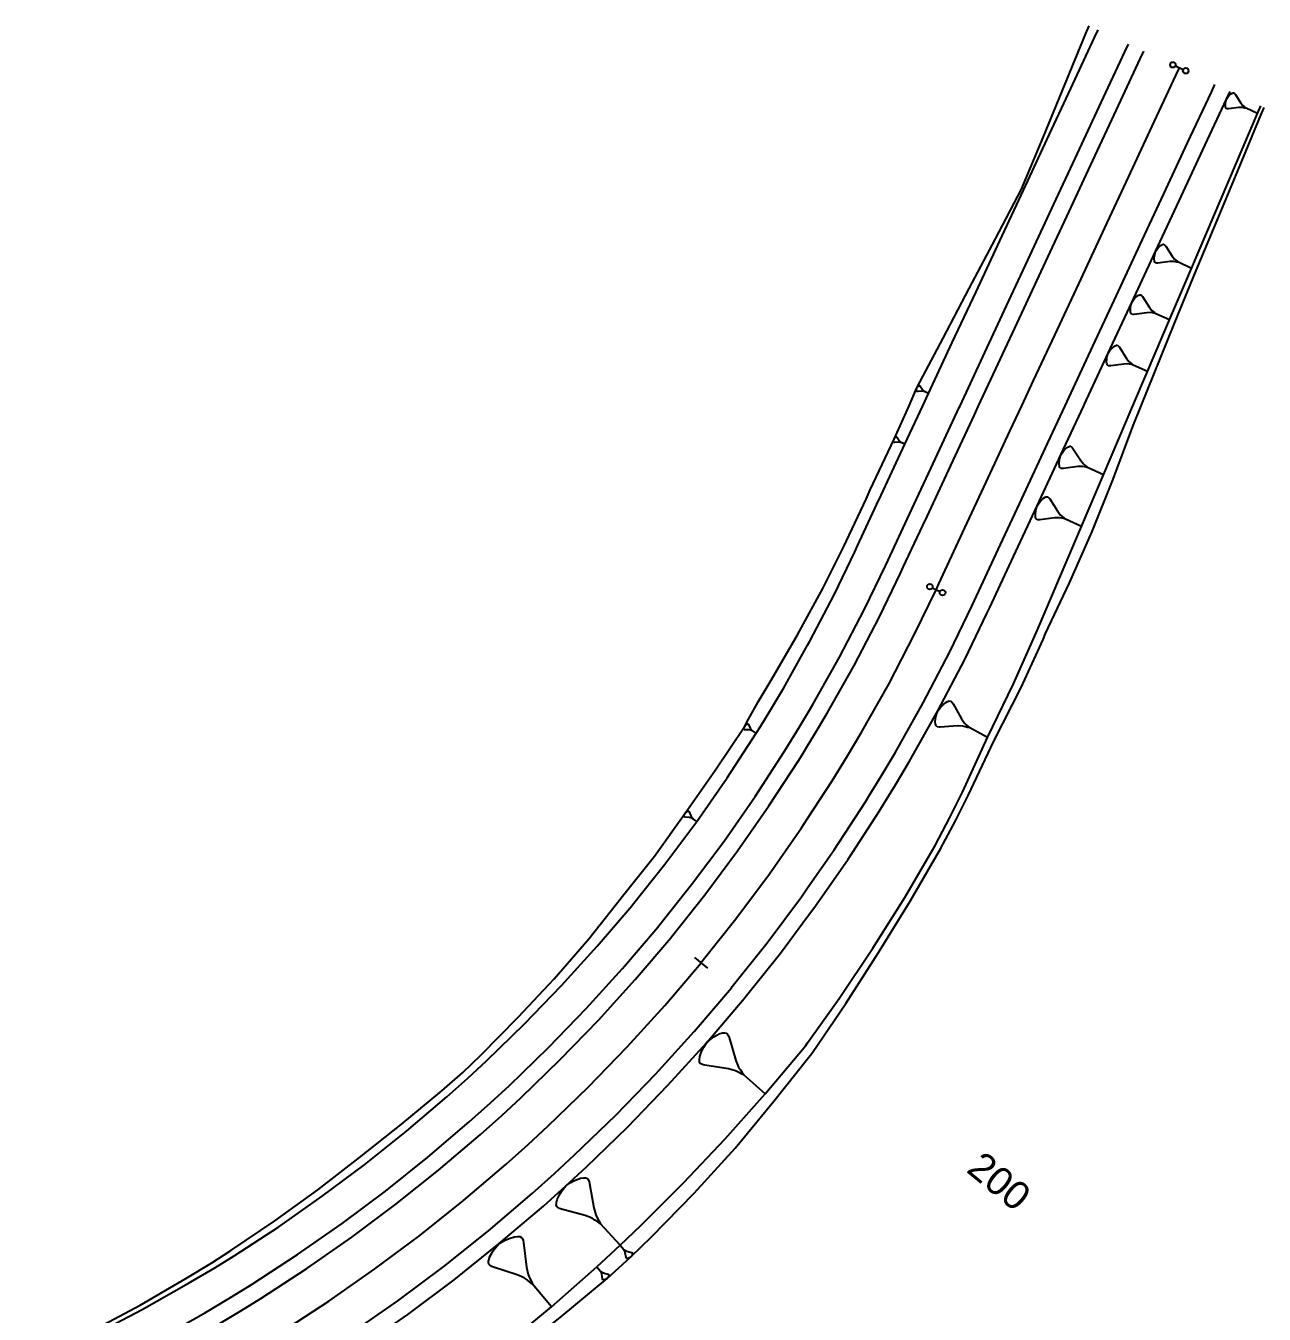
# Model space of a CAD drawing. Extents: x 385876 to 386141, y 802931 to 803234.
# Drawn here: x 386030.3 to 386140.7, y 803119 to 803233.9 of the extents above; entities that cross this region are included whole.
import ezdxf
from ezdxf.enums import TextEntityAlignment as Align

# ---------------------------------------------------------------- set-up
doc = ezdxf.new("R2010")
doc.units = 0
doc.layers.get('0').update_dxf_attribs({"linetype": 'CONTINUOUS'})
doc.styles.add('ARIAL', font='ARIAL.FON')

msp = doc.modelspace()

# ---------------------------------------------------------------- linework, layer by layer
at = {"color": 1}
for p, q in [((386132.8034, 803230.2867), (386133.4921, 803229.9658)), ((386111.1217, 803183.7571), (386111.8104, 803183.4361))]:
    msp.add_line(p, q, dxfattribs=at)
at = {"color": 7}
for p, q in [((386137.2972, 803227.1193), (386137.3612, 803227.3305)), ((386137.3612, 803227.3305), (386137.4818, 803227.5154)), ((386137.4818, 803227.5154), (386137.5628, 803227.6154)), ((386137.5628, 803227.6154), (386137.6307, 803227.6871)), ((386137.6307, 803227.6871), (386137.7532, 803227.8023)), ((386137.7532, 803227.8023), (386137.8494, 803227.8608)), ((386137.8494, 803227.8608), (386137.8909, 803227.8759)), ((386137.8909, 803227.8759), (386137.9323, 803227.891)), ((386137.9323, 803227.891), (386138.0021, 803227.8929)), ((386138.0021, 803227.8929), (386138.0304, 803227.8797)), ((386138.0304, 803227.8797), (386138.1021, 803227.8119)), ((386138.1021, 803227.8119), (386138.1455, 803227.7572)), ((386138.1455, 803227.7572), (386138.642, 803226.9748)), ((386137.2521, 803226.7269), (386137.2615, 803226.8948)), ((386137.2692, 803226.6157), (386137.2521, 803226.7269)), ((386137.2615, 803226.8948), (386137.2727, 803226.9929)), ((386137.2843, 803226.5742), (386137.2692, 803226.6157)), ((386137.2727, 803226.9929), (386137.2972, 803227.1193)), ((386137.2994, 803226.5327), (386137.2843, 803226.5742)), ((386137.3428, 803226.478), (386137.2994, 803226.5327)), ((386137.3711, 803226.4649), (386137.3428, 803226.478)), ((386137.4692, 803226.4536), (386137.3711, 803226.4649)), ((386137.539, 803226.4555), (386137.4692, 803226.4536)), ((386138.4574, 803226.5786), (386137.539, 803226.4555)), ((386138.7365, 803226.5863), (386138.4574, 803226.5786)), ((386138.642, 803226.9748), (386138.8156, 803226.7561)), ((386138.8629, 803226.5619), (386138.7365, 803226.5863)), ((386138.8156, 803226.7561), (386138.9156, 803226.6751)), ((386138.9893, 803226.5374), (386138.8629, 803226.5619)), ((386138.9156, 803226.6751), (386139.0156, 803226.594)), ((386139.1156, 803226.513), (386138.9893, 803226.5374)), ((386139.0156, 803226.594), (386139.1156, 803226.513)), ((386140.106, 803226.0515), (386139.1156, 803226.513)), ((386130.9225, 803213.3406), (386130.951, 803213.4879)), ((386130.951, 803213.4879), (386131.0256, 803213.7342)), ((386131.0256, 803213.7342), (386131.1662, 803213.9497)), ((386131.1662, 803213.9497), (386131.2607, 803214.0663)), ((386131.2607, 803214.0663), (386131.3398, 803214.1499)), ((386131.3398, 803214.1499), (386131.4826, 803214.284)), ((386131.4826, 803214.284), (386131.5947, 803214.3523)), ((386131.5947, 803214.3523), (386131.643, 803214.3699)), ((386131.643, 803214.3699), (386131.6914, 803214.3875)), ((386131.6914, 803214.3875), (386131.7727, 803214.3897)), ((386131.7727, 803214.3897), (386131.8057, 803214.3744)), ((386131.8057, 803214.3744), (386131.8893, 803214.2953)), ((386131.8893, 803214.2953), (386131.9399, 803214.2315)), ((386131.9399, 803214.2315), (386132.5186, 803213.3195)), ((386130.8985, 803213.0306), (386130.9094, 803213.2263)), ((386130.9184, 803212.9009), (386130.8985, 803213.0306)), ((386130.9094, 803213.2263), (386130.9225, 803213.3406)), ((386130.936, 803212.8526), (386130.9184, 803212.9009)), ((386130.9536, 803212.8042), (386130.936, 803212.8526)), ((386131.0042, 803212.7405), (386130.9536, 803212.8042)), ((386131.0372, 803212.7251), (386131.0042, 803212.7405)), ((386131.1515, 803212.712), (386131.0372, 803212.7251)), ((386131.2328, 803212.7142), (386131.1515, 803212.712)), ((386132.3034, 803212.8578), (386131.2328, 803212.7142)), ((386132.6287, 803212.8667), (386132.3034, 803212.8578)), ((386132.5186, 803213.3195), (386132.721, 803213.0646)), ((386132.7761, 803212.8382), (386132.6287, 803212.8667)), ((386132.721, 803213.0646), (386132.8375, 803212.9702)), ((386132.9234, 803212.8097), (386132.7761, 803212.8382)), ((386132.8375, 803212.9702), (386132.9541, 803212.8757)), ((386133.0707, 803212.7812), (386132.9234, 803212.8097)), ((386132.9541, 803212.8757), (386133.0707, 803212.7812)), ((386134.2251, 803212.2433), (386133.0707, 803212.7812)), ((386128.792, 803208.6701), (386128.8058, 803208.7899)), ((386128.8058, 803208.7899), (386128.8356, 803208.9441)), ((386128.8356, 803208.9441), (386128.9138, 803209.2021)), ((386128.9138, 803209.2021), (386129.061, 803209.4278)), ((386129.061, 803209.4278), (386129.1599, 803209.5499)), ((386129.1599, 803209.5499), (386129.2428, 803209.6374)), ((386129.2428, 803209.6374), (386129.3924, 803209.778)), ((386129.3924, 803209.778), (386129.5097, 803209.8494)), ((386129.5097, 803209.8494), (386129.5604, 803209.8679)), ((386129.5604, 803209.8679), (386129.611, 803209.8863)), ((386129.611, 803209.8863), (386129.6962, 803209.8887)), ((386129.6962, 803209.8887), (386129.7308, 803209.8726)), ((386129.7308, 803209.8726), (386129.8183, 803209.7897)), ((386129.8183, 803209.7897), (386129.8713, 803209.723)), ((386129.8713, 803209.723), (386130.4774, 803208.7678)), ((386128.7806, 803208.4652), (386128.792, 803208.6701)), ((386128.8014, 803208.3294), (386128.7806, 803208.4652)), ((386128.8199, 803208.2787), (386128.8014, 803208.3294)), ((386128.8383, 803208.2281), (386128.8199, 803208.2787)), ((386128.8913, 803208.1613), (386128.8383, 803208.2281)), ((386128.9259, 803208.1452), (386128.8913, 803208.1613)), ((386129.0456, 803208.1315), (386128.9259, 803208.1452)), ((386129.1308, 803208.1338), (386129.0456, 803208.1315)), ((386130.2521, 803208.2841), (386129.1308, 803208.1338)), ((386130.5928, 803208.2935), (386130.2521, 803208.2841)), ((386130.4774, 803208.7678), (386130.6894, 803208.5008)), ((386130.7471, 803208.2637), (386130.5928, 803208.2935)), ((386130.6894, 803208.5008), (386130.8115, 803208.4019)), ((386130.9014, 803208.2338), (386130.7471, 803208.2637)), ((386130.8115, 803208.4019), (386130.9336, 803208.3029)), ((386131.0557, 803208.204), (386130.9014, 803208.2338)), ((386130.9336, 803208.3029), (386131.0557, 803208.204)), ((386132.2648, 803207.6406), (386131.0557, 803208.204)), ((386127.3021, 803205.2719), (386127.4248, 803205.3466)), ((386127.4248, 803205.3466), (386127.4778, 803205.3659)), ((386127.4778, 803205.3659), (386127.5307, 803205.3852)), ((386127.5307, 803205.3852), (386127.6198, 803205.3876)), ((386127.6198, 803205.3876), (386127.6559, 803205.3708)), ((386127.6559, 803205.3708), (386127.7474, 803205.2842)), ((386126.6747, 803204.1139), (386126.689, 803204.2391)), ((386126.689, 803204.2391), (386126.7202, 803204.4004)), ((386126.7202, 803204.4004), (386126.8019, 803204.67)), ((386126.8019, 803204.67), (386126.9558, 803204.9059)), ((386126.9558, 803204.9059), (386127.0592, 803205.0335)), ((386127.0592, 803205.0335), (386127.1458, 803205.125)), ((386127.1458, 803205.125), (386127.3021, 803205.2719)), ((386127.7474, 803205.2842), (386127.8028, 803205.2144)), ((386127.8028, 803205.2144), (386128.4363, 803204.216)), ((386128.4363, 803204.216), (386128.6579, 803203.937)), ((386126.6628, 803203.8997), (386126.6747, 803204.1139)), ((386126.6845, 803203.7578), (386126.6628, 803203.8997)), ((386126.7038, 803203.7048), (386126.6845, 803203.7578)), ((386126.7231, 803203.6519), (386126.7038, 803203.7048)), ((386126.7785, 803203.5821), (386126.7231, 803203.6519)), ((386126.8146, 803203.5653), (386126.7785, 803203.5821)), ((386126.9397, 803203.5509), (386126.8146, 803203.5653)), ((386127.0288, 803203.5534), (386126.9397, 803203.5509)), ((386128.2007, 803203.7105), (386127.0288, 803203.5534)), ((386128.5569, 803203.7203), (386128.2007, 803203.7105)), ((386128.7182, 803203.6891), (386128.5569, 803203.7203)), ((386128.6579, 803203.937), (386128.7855, 803203.8336)), ((386128.8794, 803203.6579), (386128.7182, 803203.6891)), ((386128.7855, 803203.8336), (386128.9131, 803203.7302)), ((386129.0407, 803203.6267), (386128.8794, 803203.6579)), ((386128.9131, 803203.7302), (386129.0407, 803203.6267)), ((386130.3045, 803203.0378), (386129.0407, 803203.6267)), ((386109.7117, 803201.3529), (386109.7153, 803201.4166)), ((386109.7182, 803201.3107), (386109.7117, 803201.3529)), ((386109.7153, 803201.4166), (386109.7195, 803201.4538)), ((386109.7239, 803201.2949), (386109.7182, 803201.3107)), ((386109.7195, 803201.4538), (386109.7288, 803201.5017)), ((386109.7297, 803201.2792), (386109.7239, 803201.2949)), ((386109.7288, 803201.5017), (386109.7531, 803201.5819)), ((386109.7461, 803201.2584), (386109.7297, 803201.2792)), ((386109.7569, 803201.2534), (386109.7461, 803201.2584)), ((386109.7531, 803201.5819), (386109.7989, 803201.6521)), ((386109.7941, 803201.2492), (386109.7569, 803201.2534)), ((386109.8206, 803201.2499), (386109.7941, 803201.2492)), ((386109.7989, 803201.6521), (386109.8296, 803201.69)), ((386110.1691, 803201.2966), (386109.8206, 803201.2499)), ((386109.8296, 803201.69), (386109.8554, 803201.7172)), ((386109.8554, 803201.7172), (386109.9019, 803201.7609)), ((386109.9019, 803201.7609), (386109.9384, 803201.7831)), ((386109.9384, 803201.7831), (386109.9541, 803201.7889)), ((386109.9541, 803201.7889), (386109.9698, 803201.7946)), ((386109.9698, 803201.7946), (386109.9963, 803201.7953)), ((386109.9963, 803201.7953), (386110.0071, 803201.7903)), ((386110.0071, 803201.7903), (386110.0343, 803201.7646)), ((386110.0343, 803201.7646), (386110.0507, 803201.7438)), ((386110.0507, 803201.7438), (386110.2391, 803201.4469)), ((386110.275, 803201.2995), (386110.1691, 803201.2966)), ((386110.2391, 803201.4469), (386110.305, 803201.3639)), ((386110.323, 803201.2902), (386110.275, 803201.2995)), ((386110.305, 803201.3639), (386110.343, 803201.3332)), ((386110.3709, 803201.281), (386110.323, 803201.2902)), ((386110.343, 803201.3332), (386110.3809, 803201.3024)), ((386110.4189, 803201.2717), (386110.3709, 803201.281)), ((386110.3809, 803201.3024), (386110.4189, 803201.2717)), ((386110.7947, 803201.0966), (386110.4189, 803201.2717)), ((386107.67, 803196.8042), (386107.6733, 803196.8637)), ((386107.676, 803196.7647), (386107.67, 803196.8042)), ((386107.6733, 803196.8637), (386107.6773, 803196.8986)), ((386107.6814, 803196.75), (386107.676, 803196.7647)), ((386107.6773, 803196.8986), (386107.686, 803196.9434)), ((386107.6868, 803196.7352), (386107.6814, 803196.75)), ((386107.686, 803196.9434), (386107.7087, 803197.0184)), ((386107.7022, 803196.7158), (386107.6868, 803196.7352)), ((386107.7122, 803196.7112), (386107.7022, 803196.7158)), ((386107.7087, 803197.0184), (386107.7515, 803197.084)), ((386107.747, 803196.7072), (386107.7122, 803196.7112)), ((386107.7718, 803196.7078), (386107.747, 803196.7072)), ((386107.7515, 803197.084), (386107.7802, 803197.1195)), ((386108.0977, 803196.7515), (386107.7718, 803196.7078)), ((386107.7802, 803197.1195), (386107.8043, 803197.1449)), ((386107.8043, 803197.1449), (386107.8478, 803197.1858)), ((386107.8478, 803197.1858), (386107.8819, 803197.2066)), ((386107.8819, 803197.2066), (386107.8967, 803197.2119)), ((386107.8967, 803197.2119), (386107.9114, 803197.2173)), ((386107.9114, 803197.2173), (386107.9361, 803197.218)), ((386107.9361, 803197.218), (386107.9462, 803197.2133)), ((386107.9462, 803197.2133), (386107.9716, 803197.1892)), ((386107.9716, 803197.1892), (386107.987, 803197.1698)), ((386107.987, 803197.1698), (386108.1632, 803196.8921)), ((386108.1968, 803196.7543), (386108.0977, 803196.7515)), ((386108.1632, 803196.8921), (386108.2249, 803196.8145)), ((386108.2416, 803196.7456), (386108.1968, 803196.7543)), ((386108.2249, 803196.8145), (386108.2604, 803196.7858)), ((386108.2865, 803196.7369), (386108.2416, 803196.7456)), ((386108.2604, 803196.7858), (386108.2958, 803196.757)), ((386108.3313, 803196.7282), (386108.2865, 803196.7369)), ((386108.2958, 803196.757), (386108.3313, 803196.7282)), ((386108.6828, 803196.5645), (386108.3313, 803196.7282)), ((386122.9518, 803196.1002), (386123.1217, 803196.2598)), ((386123.1217, 803196.2598), (386123.255, 803196.3409)), ((386123.255, 803196.3409), (386123.3126, 803196.3619)), ((386123.3126, 803196.3619), (386123.3701, 803196.3828)), ((386123.3701, 803196.3828), (386123.4668, 803196.3855)), ((386123.4668, 803196.3855), (386123.5061, 803196.3672)), ((386123.5061, 803196.3672), (386123.6055, 803196.2731)), ((386123.6055, 803196.2731), (386123.6657, 803196.1973)), ((386123.6657, 803196.1973), (386124.354, 803195.1125)), ((386122.4399, 803195.0016), (386122.4556, 803195.1376)), ((386122.4556, 803195.1376), (386122.4894, 803195.3128)), ((386122.4894, 803195.3128), (386122.5782, 803195.6057)), ((386122.5782, 803195.6057), (386122.7454, 803195.8621)), ((386122.7454, 803195.8621), (386122.8578, 803196.0007)), ((386122.8578, 803196.0007), (386122.9518, 803196.1002)), ((386124.354, 803195.1125), (386124.5947, 803194.8093)), ((386122.427, 803194.7689), (386122.4399, 803195.0016)), ((386122.4506, 803194.6146), (386122.427, 803194.7689)), ((386122.4716, 803194.5571), (386122.4506, 803194.6146)), ((386122.4925, 803194.4996), (386122.4716, 803194.5571)), ((386122.5527, 803194.4238), (386122.4925, 803194.4996)), ((386122.5919, 803194.4055), (386122.5527, 803194.4238)), ((386122.7279, 803194.3899), (386122.5919, 803194.4055)), ((386122.8247, 803194.3925), (386122.7279, 803194.3899)), ((386124.0981, 803194.5632), (386122.8247, 803194.3925)), ((386124.4851, 803194.5739), (386124.0981, 803194.5632)), ((386124.6603, 803194.54), (386124.4851, 803194.5739)), ((386124.5947, 803194.8093), (386124.7334, 803194.697)), ((386124.8355, 803194.5061), (386124.6603, 803194.54)), ((386124.7334, 803194.697), (386124.8721, 803194.5846)), ((386125.0107, 803194.4722), (386124.8355, 803194.5061)), ((386124.8721, 803194.5846), (386125.0107, 803194.4722)), ((386126.3839, 803193.8324), (386125.0107, 803194.4722)), ((386120.757, 803191.4844), (386120.8549, 803191.5877)), ((386120.8549, 803191.5877), (386121.0315, 803191.7537)), ((386121.0315, 803191.7537), (386121.1701, 803191.8381)), ((386121.1701, 803191.8381), (386121.2299, 803191.8599)), ((386121.2299, 803191.8599), (386121.2897, 803191.8816)), ((386121.2897, 803191.8816), (386121.3903, 803191.8844)), ((386121.3903, 803191.8844), (386121.4311, 803191.8654)), ((386121.4311, 803191.8654), (386121.5345, 803191.7676)), ((386121.5345, 803191.7676), (386121.5971, 803191.6888)), ((386121.5971, 803191.6888), (386122.3129, 803190.5608)), ((386120.3091, 803190.2034), (386120.3226, 803190.4454)), ((386120.3226, 803190.4454), (386120.3388, 803190.5868)), ((386120.3388, 803190.5868), (386120.3741, 803190.769)), ((386120.3741, 803190.769), (386120.4663, 803191.0736)), ((386120.4663, 803191.0736), (386120.6402, 803191.3402)), ((386120.6402, 803191.3402), (386120.757, 803191.4844)), ((386122.3129, 803190.5608), (386122.5632, 803190.2455)), ((386120.3337, 803190.043), (386120.3091, 803190.2034)), ((386120.3555, 803189.9832), (386120.3337, 803190.043)), ((386120.3773, 803189.9234), (386120.3555, 803189.9832)), ((386120.4398, 803189.8446), (386120.3773, 803189.9234)), ((386120.4806, 803189.8256), (386120.4398, 803189.8446)), ((386120.622, 803189.8093), (386120.4806, 803189.8256)), ((386120.7226, 803189.8121), (386120.622, 803189.8093)), ((386122.0467, 803189.9896), (386120.7226, 803189.8121)), ((386122.4491, 803190.0007), (386122.0467, 803189.9896)), ((386122.6313, 803189.9655), (386122.4491, 803190.0007)), ((386122.5632, 803190.2455), (386122.7074, 803190.1287)), ((386122.8135, 803189.9302), (386122.6313, 803189.9655)), ((386122.7074, 803190.1287), (386122.8515, 803190.0118)), ((386122.9957, 803189.895), (386122.8135, 803189.9302)), ((386122.8515, 803190.0118), (386122.9957, 803189.895)), ((386124.4236, 803189.2296), (386122.9957, 803189.895)), ((386111.8465, 803173.0955), (386111.991, 803173.2534)), ((386111.991, 803173.2534), (386112.1108, 803173.3655)), ((386112.1108, 803173.3655), (386112.3257, 803173.5443)), ((386112.3257, 803173.5443), (386112.4912, 803173.6318)), ((386112.4912, 803173.6318), (386112.5615, 803173.6527)), ((386112.5615, 803173.6527), (386112.6319, 803173.6736)), ((386112.6319, 803173.6736), (386112.7479, 803173.6698)), ((386112.7479, 803173.6698), (386112.7935, 803173.6451)), ((386112.7935, 803173.6451), (386112.9057, 803173.5253)), ((386112.9057, 803173.5253), (386112.9722, 803173.4302)), ((386112.9722, 803173.4302), (386113.7176, 803172.0819)), ((386111.3863, 803171.8101), (386111.4186, 803172.0877)), ((386111.4186, 803172.0877), (386111.4471, 803172.2493)), ((386111.4471, 803172.2493), (386111.5004, 803172.4566)), ((386111.5004, 803172.4566), (386111.6278, 803172.8008)), ((386111.6278, 803172.8008), (386111.8465, 803173.0955)), ((386113.7176, 803172.0819), (386113.9838, 803171.7016)), ((386094.3263, 803171.2071), (386094.3382, 803171.2725)), ((386094.3276, 803171.1625), (386094.3263, 803171.2071)), ((386094.3314, 803171.1455), (386094.3276, 803171.1625)), ((386094.3353, 803171.1284), (386094.3314, 803171.1455)), ((386094.3497, 803171.1048), (386094.3353, 803171.1284)), ((386094.3382, 803171.2725), (386094.3475, 803171.3105)), ((386094.3475, 803171.3105), (386094.3633, 803171.3589)), ((386094.3602, 803171.0983), (386094.3497, 803171.1048)), ((386094.3982, 803171.089), (386094.3602, 803171.0983)), ((386094.3633, 803171.3589), (386094.3988, 803171.4388)), ((386094.4257, 803171.0863), (386094.3982, 803171.089)), ((386094.3988, 803171.4388), (386094.4553, 803171.5055)), ((386094.7925, 803171.0896), (386094.4257, 803171.0863)), ((386094.4553, 803171.5055), (386094.492, 803171.5408)), ((386094.492, 803171.5408), (386094.5222, 803171.5656)), ((386094.5222, 803171.5656), (386094.576, 803171.6048)), ((386094.576, 803171.6048), (386094.6167, 803171.6231)), ((386094.6167, 803171.6231), (386094.6337, 803171.627)), ((386094.6337, 803171.627), (386094.6507, 803171.6309)), ((386094.6507, 803171.6309), (386094.6782, 803171.6282)), ((386094.6782, 803171.6282), (386094.6887, 803171.6216)), ((386094.6887, 803171.6216), (386094.7135, 803171.5915)), ((386094.7135, 803171.5915), (386094.7279, 803171.5678)), ((386094.7279, 803171.5678), (386094.8845, 803171.2361)), ((386094.9025, 803171.0789), (386094.7925, 803171.0896)), ((386094.8845, 803171.2361), (386094.9419, 803171.1417)), ((386094.9509, 803171.063), (386094.9025, 803171.0789)), ((386094.9419, 803171.1417), (386094.9772, 803171.1049)), ((386094.9994, 803171.0472), (386094.9509, 803171.063)), ((386094.9772, 803171.1049), (386095.0125, 803171.0682)), ((386095.0478, 803171.0314), (386094.9994, 803171.0472)), ((386095.0125, 803171.0682), (386095.0478, 803171.0314)), ((386095.4142, 803170.8014), (386095.0478, 803171.0314)), ((386111.4034, 803171.6237), (386111.3863, 803171.8101)), ((386111.4243, 803171.5534), (386111.4034, 803171.6237)), ((386111.4452, 803171.483), (386111.4243, 803171.5534)), ((386111.5118, 803171.3879), (386111.4452, 803171.483)), ((386111.5574, 803171.3632), (386111.5118, 803171.3879)), ((386111.719, 803171.3347), (386111.5574, 803171.3632)), ((386111.835, 803171.3309), (386111.719, 803171.3347)), ((386113.3715, 803171.443), (386111.835, 803171.3309)), ((386113.8355, 803171.4278), (386113.3715, 803171.443)), ((386114.0428, 803171.3745), (386113.8355, 803171.4278)), ((386113.9838, 803171.7016), (386114.1417, 803171.5571)), ((386114.2501, 803171.3213), (386114.0428, 803171.3745)), ((386114.1417, 803171.5571), (386114.2995, 803171.4125)), ((386114.4573, 803171.268), (386114.2501, 803171.3213)), ((386114.2995, 803171.4125), (386114.4573, 803171.268)), ((386116.0546, 803170.4028), (386114.4573, 803171.268)), ((386088.9929, 803163.3884), (386088.9946, 803163.4355)), ((386088.9958, 803163.3701), (386088.9929, 803163.3884)), ((386088.9946, 803163.4355), (386089.0116, 803163.5039)), ((386088.9988, 803163.3519), (386088.9958, 803163.3701)), ((386089.0124, 803163.326), (386088.9988, 803163.3519)), ((386089.0116, 803163.5039), (386089.024, 803163.5434)), ((386089.023, 803163.3183), (386089.0124, 803163.326)), ((386089.0625, 803163.306), (386089.023, 803163.3183)), ((386089.024, 803163.5434), (386089.044, 803163.5935)), ((386089.044, 803163.5935), (386089.0869, 803163.6754)), ((386089.0913, 803163.3013), (386089.0625, 803163.306)), ((386089.0869, 803163.6754), (386089.1511, 803163.7421)), ((386089.479, 803163.2798), (386089.0913, 803163.3013)), ((386089.1511, 803163.7421), (386089.1923, 803163.7768)), ((386089.1923, 803163.7768), (386089.2258, 803163.801)), ((386089.2258, 803163.801), (386089.2853, 803163.8388)), ((386089.2853, 803163.8388), (386089.3295, 803163.8553)), ((386089.3295, 803163.8553), (386089.3478, 803163.8583)), ((386089.3478, 803163.8583), (386089.366, 803163.8612)), ((386089.366, 803163.8612), (386089.3949, 803163.8566)), ((386089.3949, 803163.8566), (386089.4055, 803163.8489)), ((386089.4055, 803163.8489), (386089.4297, 803163.8153)), ((386089.4297, 803163.8153), (386089.4433, 803163.7894)), ((386089.4433, 803163.7894), (386089.5862, 803163.4284)), ((386089.5945, 803163.261), (386089.479, 803163.2798)), ((386089.5862, 803163.4284), (386089.6405, 803163.3247)), ((386089.6446, 803163.241), (386089.5945, 803163.261)), ((386089.6405, 803163.3247), (386089.6753, 803163.2835)), ((386089.6947, 803163.2211), (386089.6446, 803163.241)), ((386089.6753, 803163.2835), (386089.71, 803163.2423)), ((386089.7448, 803163.2011), (386089.6947, 803163.2211)), ((386089.71, 803163.2423), (386089.7448, 803163.2011)), ((386090.1163, 803162.9333), (386089.7448, 803163.2011)), ((386091.0186, 803143.2275), (386091.4029, 803143.5565)), ((386091.4029, 803143.5565), (386091.6455, 803143.7243)), ((386091.6455, 803143.7243), (386091.8409, 803143.8383)), ((386091.8409, 803143.8383), (386092.1845, 803144.0126)), ((386092.1845, 803144.0126), (386092.4336, 803144.0794)), ((386092.4336, 803144.0794), (386092.5346, 803144.0859)), ((386092.5346, 803144.0859), (386092.6356, 803144.0925)), ((386092.6356, 803144.0925), (386092.7903, 803144.0518)), ((386092.7903, 803144.0518), (386092.844, 803144.0045)), ((386092.844, 803144.0045), (386092.9581, 803143.8091)), ((386092.9581, 803143.8091), (386093.0183, 803143.661)), ((386093.0183, 803143.661), (386093.6066, 803141.6206)), ((386090.3902, 803141.9702), (386090.5188, 803142.3333)), ((386090.5188, 803142.3333), (386090.6067, 803142.5418)), ((386090.6067, 803142.5418), (386090.7418, 803142.804)), ((386090.7418, 803142.804), (386091.0186, 803143.2275)), ((386090.3561, 803141.7145), (386090.3902, 803141.9702)), ((386090.3626, 803141.6135), (386090.3561, 803141.7145)), ((386090.3691, 803141.5126), (386090.3626, 803141.6135)), ((386090.4294, 803141.3644), (386090.3691, 803141.5126)), ((386090.4831, 803141.3172), (386090.4294, 803141.3644)), ((386090.6916, 803141.2292), (386090.4831, 803141.3172)), ((386090.8463, 803141.1886), (386090.6916, 803141.2292)), ((386092.9455, 803140.8681), (386090.8463, 803141.1886)), ((386093.6066, 803141.6206), (386093.8477, 803141.0278)), ((386093.8477, 803141.0278), (386094.0154, 803140.7852)), ((386093.5644, 803140.7053), (386092.9455, 803140.8681)), ((386093.8266, 803140.5702), (386093.5644, 803140.7053)), ((386094.0888, 803140.4351), (386093.8266, 803140.5702)), ((386094.0154, 803140.7852), (386094.1832, 803140.5426)), ((386094.351, 803140.3), (386094.0888, 803140.4351)), ((386094.1832, 803140.5426), (386094.351, 803140.3)), ((386096.2322, 803138.6473), (386094.351, 803140.3)), ((386078.4586, 803130.4419), (386078.8907, 803130.7355)), ((386078.8907, 803130.7355), (386079.159, 803130.8798)), ((386079.159, 803130.8798), (386079.3726, 803130.9744)), ((386079.3726, 803130.9744), (386079.7453, 803131.1139)), ((386079.7453, 803131.1139), (386080.0087, 803131.1539)), ((386080.0087, 803131.1539), (386080.1131, 803131.149)), ((386080.1131, 803131.149), (386080.2174, 803131.1441)), ((386080.2174, 803131.1441), (386080.3716, 803131.0846)), ((386080.3716, 803131.0846), (386080.4213, 803131.0299)), ((386080.4213, 803131.0299), (386080.5159, 803130.8163)), ((386080.5159, 803130.8163), (386080.5608, 803130.6573)), ((386077.6693, 803129.2236), (386077.8429, 803129.5816)), ((386077.8429, 803129.5816), (386077.9571, 803129.7854)), ((386077.9571, 803129.7854), (386078.1259, 803130.039)), ((386078.1259, 803130.039), (386078.4586, 803130.4419)), ((386080.5608, 803130.6573), (386080.9303, 803128.4955)), ((386077.5951, 803128.7563), (386077.6, 803128.8607)), ((386077.6399, 803128.5973), (386077.5951, 803128.7563)), ((386077.6, 803128.8607), (386077.6048, 803128.9651)), ((386077.6048, 803128.9651), (386077.6693, 803129.2236)), ((386077.6897, 803128.5427), (386077.6399, 803128.5973)), ((386077.8935, 803128.4285), (386077.6897, 803128.5427)), ((386078.0477, 803128.369), (386077.8935, 803128.4285)), ((386080.9303, 803128.4955), (386081.1097, 803127.8595)), ((386080.1654, 803127.7991), (386078.0477, 803128.369)), ((386080.7819, 803127.561), (386080.1654, 803127.7991)), ((386081.0355, 803127.3922), (386080.7819, 803127.561)), ((386081.2891, 803127.2234), (386081.0355, 803127.3922)), ((386081.1097, 803127.8595), (386081.254, 803127.5912)), ((386081.254, 803127.5912), (386081.3984, 803127.3229)), ((386081.3984, 803127.3229), (386081.5427, 803127.0547)), ((386081.5427, 803127.0547), (386081.2891, 803127.2234)), ((386083.2838, 803125.1425), (386081.5427, 803127.0547)), ((386072.1538, 803124.8943), (386072.5128, 803125.2881)), ((386072.5128, 803125.2881), (386072.9678, 803125.5657)), ((386072.9678, 803125.5657), (386073.2483, 803125.6994)), ((386073.2483, 803125.6994), (386073.4707, 803125.7852)), ((386073.4707, 803125.7852), (386073.8574, 803125.9087)), ((386073.8574, 803125.9087), (386074.1277, 803125.9363)), ((386074.1277, 803125.9363), (386074.2338, 803125.9261)), ((386074.2338, 803125.9261), (386074.3399, 803125.9159)), ((386074.3399, 803125.9159), (386074.494, 803125.8476)), ((386074.494, 803125.8476), (386074.5419, 803125.7895)), ((386074.5419, 803125.7895), (386074.6277, 803125.5671)), ((386074.6277, 803125.5671), (386074.6655, 803125.4028)), ((386074.6655, 803125.4028), (386074.9342, 803123.1819)), ((386083.2838, 803125.1425), (386083.6253, 803124.7675)), ((386071.5593, 803123.7199), (386071.5694, 803123.826)), ((386071.5694, 803123.826), (386071.6479, 803124.0862)), ((386071.6479, 803124.0862), (386071.8427, 803124.4423)), ((386071.8427, 803124.4423), (386071.9692, 803124.6443)), ((386071.9692, 803124.6443), (386072.1538, 803124.8943)), ((386083.6253, 803124.7675), (386083.675, 803124.7344)), ((386083.6536, 803124.7149), (386083.6253, 803124.7675)), ((386083.6819, 803124.6623), (386083.6536, 803124.7149)), ((386083.675, 803124.7344), (386083.7248, 803124.7013)), ((386083.7102, 803124.6097), (386083.6819, 803124.6623)), ((386083.7454, 803124.4849), (386083.7102, 803124.6097)), ((386083.7248, 803124.7013), (386083.7745, 803124.6682)), ((386083.8179, 803124.061), (386083.7454, 803124.4849)), ((386083.7745, 803124.6682), (386083.8954, 803124.6215)), ((386083.8267, 803124.0298), (386083.8179, 803124.061)), ((386083.8452, 803123.9879), (386083.8267, 803124.0298)), ((386083.855, 803123.9772), (386083.8452, 803123.9879)), ((386083.8852, 803123.9655), (386083.855, 803123.9772)), ((386083.9057, 803123.9645), (386083.8852, 803123.9655)), ((386083.8954, 803124.6215), (386084.3107, 803124.5097)), ((386083.9261, 803123.9636), (386083.9057, 803123.9645)), ((386083.9778, 803123.9714), (386083.9261, 803123.9636)), ((386084.0509, 803123.9988), (386083.9778, 803123.9714)), ((386084.0928, 803124.0173), (386084.0509, 803123.9988)), ((386084.1454, 803124.0456), (386084.0928, 803124.0173)), ((386084.2302, 803124.1032), (386084.1454, 803124.0456)), ((386084.2954, 803124.1822), (386084.2302, 803124.1032)), ((386084.3285, 803124.2319), (386084.2954, 803124.1822)), ((386084.3107, 803124.5097), (386084.341, 803124.4981)), ((386084.3509, 803124.2719), (386084.3285, 803124.2319)), ((386084.341, 803124.4981), (386084.381, 803124.4757)), ((386084.385, 803124.3421), (386084.3509, 803124.2719)), ((386084.381, 803124.4757), (386084.3907, 803124.465)), ((386084.3976, 803124.3928), (386084.385, 803124.3421)), ((386084.3907, 803124.465), (386084.3995, 803124.4338)), ((386084.3985, 803124.4133), (386084.3976, 803124.3928)), ((386084.3995, 803124.4338), (386084.3985, 803124.4133)), ((386071.5491, 803123.6138), (386071.5593, 803123.7199)), ((386071.5868, 803123.4496), (386071.5491, 803123.6138)), ((386071.6348, 803123.3914), (386071.5868, 803123.4496)), ((386071.8368, 803123.265), (386071.6348, 803123.3914)), ((386071.9909, 803123.1966), (386071.8368, 803123.265)), ((386074.1202, 803122.5104), (386071.9909, 803123.1966)), ((386074.9342, 803123.1819), (386075.0853, 803122.5249)), ((386081.2084, 803123.218), (386081.5369, 803122.8448)), ((386081.5369, 803122.8448), (386081.5852, 803122.8115)), ((386081.5638, 803122.7927), (386081.5369, 803122.8448)), ((386081.5907, 803122.7407), (386081.5638, 803122.7927)), ((386081.5852, 803122.8115), (386081.6334, 803122.7782)), ((386081.6176, 803122.6886), (386081.5907, 803122.7407)), ((386081.65, 803122.5658), (386081.6176, 803122.6886)), ((386081.6334, 803122.7782), (386081.6816, 803122.745)), ((386081.6816, 803122.745), (386081.7993, 803122.6972)), ((386081.7993, 803122.6972), (386082.2046, 803122.5808)), ((386074.7365, 803122.2371), (386074.1202, 803122.5104)), ((386074.9864, 803122.0525), (386074.7365, 803122.2371)), ((386075.2364, 803121.8679), (386074.9864, 803122.0525)), ((386075.0853, 803122.5249), (386075.219, 803122.2444)), ((386075.219, 803122.2444), (386075.3527, 803121.9638)), ((386075.4864, 803121.6833), (386075.2364, 803121.8679)), ((386075.3527, 803121.9638), (386075.4864, 803121.6833)), ((386077.165, 803119.6483), (386075.4864, 803121.6833)), ((386081.7141, 803122.149), (386081.65, 803122.5658)), ((386081.7222, 803122.1183), (386081.7141, 803122.149)), ((386081.7397, 803122.0769), (386081.7222, 803122.1183)), ((386081.7491, 803122.0663), (386081.7397, 803122.0769)), ((386081.7785, 803122.0543), (386081.7491, 803122.0663)), ((386081.7985, 803122.0531), (386081.7785, 803122.0543)), ((386081.8186, 803122.0518), (386081.7985, 803122.0531)), ((386081.8694, 803122.0586), (386081.8186, 803122.0518)), ((386081.9414, 803122.0842), (386081.8694, 803122.0586)), ((386081.9828, 803122.1017), (386081.9414, 803122.0842)), ((386082.0349, 803122.1286), (386081.9828, 803122.1017)), ((386082.1189, 803122.1836), (386082.0349, 803122.1286)), ((386082.1841, 803122.26), (386082.1189, 803122.1836)), ((386082.2174, 803122.3082), (386082.1841, 803122.26)), ((386082.2046, 803122.5808), (386082.234, 803122.5689)), ((386082.24, 803122.347), (386082.2174, 803122.3082)), ((386082.234, 803122.5689), (386082.2728, 803122.5462)), ((386082.2746, 803122.4153), (386082.24, 803122.347)), ((386082.2728, 803122.5462), (386082.2822, 803122.5356)), ((386082.2878, 803122.4648), (386082.2746, 803122.4153)), ((386082.2822, 803122.5356), (386082.2903, 803122.5049)), ((386082.2891, 803122.4848), (386082.2878, 803122.4648)), ((386082.2903, 803122.5049), (386082.2891, 803122.4848))]:
    msp.add_line(p, q, dxfattribs=at)
at = {"color": 3}
msp.add_line((386089.9225, 803150.8127), (386091.0805, 803149.8593), dxfattribs=at)
at = {"color": 7, "linetype": 'CONTINUOUS'}
for points in [[(386109.0444, 803200), (386109.7531, 803201.5819), (386112.0867, 803206.0107), (386114.4204, 803210.4395), (386116.7509, 803214.8697), (386119.0765, 803219.3022), (386121.0114, 803223.9168), (386122.9164, 803228.5453), (386124.8214, 803233.1738), (386125.1088, 803233.8722)], [(386110.2837, 803200), (386110.7947, 803201.0966), (386112.9065, 803205.6287), (386115.0184, 803210.1608), (386117.1303, 803214.6929), (386119.2421, 803219.225), (386121.354, 803223.7571), (386123.4658, 803228.2892), (386125.5777, 803232.8214), (386125.8964, 803233.5052)], [(386115.2483, 803200), (386116.9855, 803203.728), (386119.0973, 803208.2601), (386121.2092, 803212.7922), (386123.321, 803217.3243), (386125.4329, 803221.8565), (386127.5447, 803226.3886), (386129.6566, 803230.9207), (386129.9753, 803231.6045)], [(386119.1096, 803200), (386120.1579, 803202.2497), (386122.2698, 803206.7818), (386124.3816, 803211.3139), (386126.4935, 803215.846), (386128.6054, 803220.3782), (386130.7172, 803224.9103), (386132.8291, 803229.4424), (386133.1477, 803230.1262)], [(386122.971, 803200), (386123.3304, 803200.7714), (386125.4423, 803205.3035), (386127.5541, 803209.8356), (386129.666, 803214.3677), (386131.7778, 803218.8999), (386133.8897, 803223.432), (386136.0016, 803227.9641), (386136.3202, 803228.6479)], [(386129.0107, 803200), (386130.3045, 803203.0378), (386132.2648, 803207.6406), (386134.2251, 803212.2433), (386136.1854, 803216.846), (386138.1457, 803221.4488), (386140.106, 803226.0515), (386140.4018, 803226.746)], [(386129.0107, 803200), (386130.3045, 803203.0378), (386132.2648, 803207.6406), (386134.2251, 803212.2433), (386136.1854, 803216.846), (386138.1457, 803221.4488), (386140.106, 803226.0515), (386140.4018, 803226.746)], [(386129.7509, 803200), (386130.8757, 803202.7717), (386132.7584, 803207.4106), (386134.6424, 803212.0489), (386136.5734, 803216.6652), (386138.5045, 803221.2816), (386140.4272, 803225.9019), (386140.7168, 803226.5993)], [(386100, 803143.1873), (386102.8197, 803147.1526), (386105.8075, 803151.6205), (386108.6594, 803156.1652), (386111.3738, 803160.7832), (386112.6817, 803163.2734), (386113.8061, 803165.5543), (386116.0546, 803170.4028), (386118.3645, 803175.1966), (386120.2773, 803179.4907), (386120.503, 803180.0242), (386122.4633, 803184.6269), (386124.4236, 803189.2296), (386126.3839, 803193.8324), (386128.3442, 803198.4351), (386129.0107, 803200)], [(386100, 803143.1873), (386102.8197, 803147.1526), (386105.8075, 803151.6205), (386108.6594, 803156.1652), (386111.3738, 803160.7832), (386112.6817, 803163.2734), (386113.8061, 803165.5543), (386116.0546, 803170.4028), (386118.3645, 803175.1966), (386120.2773, 803179.4907), (386120.503, 803180.0242), (386122.4633, 803184.6269), (386124.4236, 803189.2296), (386126.3839, 803193.8324), (386128.3442, 803198.4351), (386129.0107, 803200)], [(386100, 803141.764), (386100.3613, 803142.2189), (386100.4384, 803142.3298), (386103.399, 803146.7061), (386106.3247, 803151.2476), (386109.1603, 803155.828), (386111.8631, 803160.4761), (386113.1749, 803162.9752), (386114.3184, 803165.2552), (386116.6084, 803170.1028), (386119.035, 803174.8607), (386121.0048, 803179.1518), (386121.2217, 803179.6893), (386123.3429, 803184.217), (386125.3772, 803188.7853), (386127.2371, 803193.4348), (386128.993, 803198.1327), (386129.7509, 803200)], [(386100, 803157.0048), (386102.3674, 803160.4019), (386105.1542, 803164.6874), (386105.5625, 803165.3413), (386106.5621, 803166.9727), (386107.8023, 803169.06), (386110.3089, 803173.5153), (386112.6714, 803178.0485), (386114.6385, 803182.1183), (386114.883, 803182.6429), (386116.9948, 803187.1751), (386119.1067, 803191.7072), (386121.2186, 803196.2393), (386122.971, 803200)], [(386100, 803178.6423), (386100.1972, 803178.9928), (386102.3894, 803183.1992), (386104.2178, 803186.9824), (386104.4591, 803187.5002), (386106.1853, 803191.2048), (386106.571, 803192.0323), (386108.6828, 803196.5645), (386110.2837, 803200)], [(386100, 803169.6611), (386100.5716, 803170.594), (386101.7574, 803172.5897), (386104.1539, 803176.8494), (386106.4128, 803181.1837), (386108.2935, 803185.0749), (386108.538, 803185.5996), (386110.2643, 803189.3041), (386110.6499, 803190.1317), (386112.7617, 803194.6638), (386114.8736, 803199.1959), (386115.2483, 803200)], [(386100, 803163.1807), (386102.1899, 803166.5482), (386103.5669, 803168.7834), (386104.7798, 803170.8249), (386107.2314, 803175.1823), (386109.5421, 803179.6161), (386111.466, 803183.5966), (386111.7105, 803184.1212), (386113.8224, 803188.6534), (386115.9342, 803193.1855), (386118.0461, 803197.7176), (386119.1096, 803200)], [(386100, 803181.211), (386101.3698, 803183.71), (386103.2332, 803187.4432), (386103.4752, 803187.9587), (386105.2115, 803191.6586), (386105.5886, 803192.4901), (386107.7087, 803197.0184), (386109.0444, 803200)], [(386036.3067, 803117.5697), (386040.4818, 803119.7938), (386044.5722, 803122.1676), (386046.8703, 803123.5806), (386048.5822, 803124.6711), (386052.5028, 803127.309), (386056.3267, 803130.0814), (386060.0603, 803132.9699), (386063.7514, 803135.9096), (386067.3985, 803138.9072), (386069.2569, 803140.5476), (386070.8813, 803142.0946), (386074.184, 803145.4674), (386077.4077, 803148.9102), (386080.5039, 803152.4647), (386083.4206, 803156.1654), (386083.4912, 803156.259), (386086.3538, 803159.8453), (386089.0869, 803163.6754), (386091.7777, 803167.5323), (386094.3988, 803171.4388), (386094.7427, 803172.0605), (386095.5826, 803173.6099), (386096.7507, 803175.5131), (386099.1077, 803179.583), (386100, 803181.211)], [(386036.4795, 803117.2255), (386040.6838, 803119.4218), (386044.8156, 803121.7516), (386047.139, 803123.14), (386048.8706, 803124.2127), (386052.8446, 803126.8025), (386056.7336, 803129.5183), (386060.5335, 803132.3573), (386064.2406, 803135.3166), (386067.8509, 803138.3932), (386069.7062, 803140.0542), (386071.3607, 803141.5839), (386074.7665, 803144.8855), (386078.0648, 803148.2945), (386081.2521, 803151.8074), (386084.3252, 803155.4207), (386084.4002, 803155.5119), (386087.2809, 803159.1306), (386090.1163, 803162.9333), (386092.8283, 803166.8249), (386095.4142, 803170.8014), (386095.793, 803171.4082), (386096.7206, 803172.922), (386097.8713, 803174.8588), (386100, 803178.6423)], [(386047.0884, 803117.8678), (386049.4825, 803119.2984), (386051.2667, 803120.4037), (386055.3616, 803123.0722), (386059.3688, 803125.8706), (386063.2843, 803128.7959), (386067.1041, 803131.8452), (386070.8241, 803135.0154), (386072.7359, 803136.7269), (386074.4407, 803138.3031), (386077.9501, 803141.705), (386081.3486, 803145.2177), (386084.6328, 803148.8374), (386087.7994, 803152.5606), (386087.8767, 803152.6545), (386090.845, 803156.3833), (386093.7665, 803160.3016), (386096.561, 803164.3115), (386099.2255, 803168.409), (386099.6159, 803169.0342), (386100, 803169.6611)], [(386053.1304, 803117.4412), (386057.3192, 803120.1709), (386061.4184, 803123.0335), (386065.4238, 803126.026), (386069.3312, 803129.1452), (386073.1367, 803132.3881), (386075.0923, 803134.1389), (386076.8362, 803135.7513), (386080.4261, 803139.2313), (386083.9027, 803142.8246), (386087.2623, 803146.5274), (386090.5015, 803150.336), (386090.5806, 803150.4322), (386093.617, 803154.2465), (386096.6056, 803158.2547), (386099.4642, 803162.3567), (386100, 803163.1807)], [(386059.2769, 803117.2696), (386063.468, 803120.1964), (386067.5633, 803123.256), (386071.5584, 803126.4453), (386075.4492, 803129.7609), (386077.4487, 803131.551), (386079.2318, 803133.1996), (386082.9022, 803136.7577), (386086.4567, 803140.4316), (386089.8917, 803144.2175), (386093.2036, 803148.1115), (386093.2845, 803148.2098), (386096.389, 803152.1097), (386099.4446, 803156.2079), (386100, 803157.0048)], [(386047.8168, 803100), (386050.5012, 803101.3406), (386055.257, 803103.9094), (386059.8867, 803106.701), (386064.3635, 803109.731), (386068.7383, 803112.9012), (386073.007, 803116.2082), (386077.165, 803119.6483), (386081.2084, 803123.218), (386083.2838, 803125.1425), (386085.1344, 803126.912), (386088.948, 803130.7177), (386092.6481, 803134.6305), (386096.2322, 803138.6473), (386099.6976, 803142.7653), (386099.7769, 803142.8735), (386100, 803143.1873)], [(386047.8168, 803100), (386050.5012, 803101.3406), (386055.257, 803103.9094), (386059.8867, 803106.701), (386064.3635, 803109.731), (386068.7383, 803112.9012), (386073.007, 803116.2082), (386077.165, 803119.6483), (386081.2084, 803123.218), (386083.2838, 803125.1425), (386085.1344, 803126.912), (386088.948, 803130.7177), (386092.6481, 803134.6305), (386096.2322, 803138.6473), (386099.6976, 803142.7653), (386099.7769, 803142.8735), (386100, 803143.1873)], [(386049.8453, 803100), (386050.9314, 803100.5482), (386055.7134, 803103.1295), (386060.3765, 803105.9225), (386064.8665, 803108.9856), (386069.175, 803112.2967), (386073.6934, 803115.3194), (386077.9469, 803118.7005), (386082.1189, 803122.1836), (386084.2302, 803124.1032), (386086.0772, 803125.9077), (386089.8836, 803129.783), (386093.5438, 803133.7913), (386096.9936, 803137.9784), (386100, 803141.764)]]:
    msp.add_lwpolyline(points, dxfattribs=at)
at = {"color": 2, "linetype": 'CONTINUOUS'}
for points in [[(386113.5934, 803200), (386115.6258, 803204.3616), (386117.7377, 803208.8937), (386119.8495, 803213.4258), (386121.9614, 803217.9579), (386124.0733, 803222.49), (386126.1851, 803227.0221), (386128.297, 803231.5542), (386128.6156, 803232.2381)], [(386124.6258, 803200), (386124.69, 803200.1378), (386126.8019, 803204.67), (386128.9138, 803209.2021), (386131.0256, 803213.7342), (386133.1375, 803218.2663), (386135.2493, 803222.7984), (386137.3612, 803227.3305), (386137.6799, 803228.0144)], [(386100, 803154.4436), (386100.6614, 803155.3306), (386103.6116, 803159.5641), (386106.4247, 803163.8899), (386106.8368, 803164.55), (386107.8458, 803166.1967), (386109.0976, 803168.3037), (386111.6278, 803172.8008), (386114.0126, 803177.3767), (386115.9971, 803181.4826), (386116.2426, 803182.0094), (386118.3545, 803186.5415), (386120.4663, 803191.0736), (386122.5782, 803195.6057), (386124.6258, 803200)], [(386100, 803172.5685), (386100.462, 803173.3461), (386102.835, 803177.5639), (386105.0717, 803181.8556), (386106.935, 803185.7107), (386107.1784, 803186.2331), (386108.9046, 803189.9377), (386109.2902, 803190.7652), (386111.4021, 803195.2973), (386113.514, 803199.8294), (386113.5934, 803200)], [(386042.1153, 803116.7853), (386046.3308, 803119.1624), (386048.7014, 803120.5789), (386050.468, 803121.6734), (386054.5226, 803124.3156), (386058.4904, 803127.0865), (386062.3674, 803129.983), (386066.1496, 803133.0023), (386069.8331, 803136.1413), (386071.726, 803137.836), (386073.414, 803139.3967), (386076.8889, 803142.7652), (386080.254, 803146.2433), (386083.5059, 803149.8274), (386086.6413, 803153.5139), (386086.7178, 803153.607), (386089.657, 803157.299), (386092.5498, 803161.1788), (386095.3167, 803165.1493), (386097.9551, 803169.2065), (386098.3416, 803169.8255), (386099.2879, 803171.37), (386100, 803172.5685)], [(386030.2932, 803100), (386033.0939, 803101.2781), (386036.9055, 803103.0174), (386037.6655, 803103.3666), (386042.3133, 803105.608), (386046.8869, 803107.9972), (386051.3816, 803110.5317), (386053.9091, 803112.042), (386055.7928, 803113.2089), (386060.1159, 803116.0262), (386064.3464, 803118.9805), (386068.4802, 803122.0689), (386072.5128, 803125.2881), (386076.4403, 803128.635), (386078.4586, 803130.4419), (386080.2584, 803132.106), (386083.9634, 803135.6975), (386087.5513, 803139.406), (386091.0186, 803143.2275), (386094.3617, 803147.1581), (386094.4433, 803147.2573), (386097.577, 803151.1939), (386100, 803154.4436)]]:
    msp.add_lwpolyline(points, dxfattribs=at)
at = {"color": 3, "linetype": 'CONTINUOUS'}
for points in [[(386119.1096, 803200), (386120.1579, 803202.2497), (386122.2698, 803206.7818), (386124.3816, 803211.3139), (386126.4935, 803215.846), (386128.6054, 803220.3782), (386130.7172, 803224.9103), (386132.8291, 803229.4424), (386133.1477, 803230.1262)], [(386100, 803163.1807), (386102.1899, 803166.5482), (386103.5669, 803168.7834), (386104.7798, 803170.8249), (386107.2314, 803175.1823), (386109.5421, 803179.6161), (386111.466, 803183.5966), (386111.7105, 803184.1212), (386113.8224, 803188.6534), (386115.9342, 803193.1855), (386118.0461, 803197.7176), (386119.1096, 803200)], [(386053.1304, 803117.4412), (386057.3192, 803120.1709), (386061.4184, 803123.0335), (386065.4238, 803126.026), (386069.3312, 803129.1452), (386073.1367, 803132.3881), (386075.0923, 803134.1389), (386076.8362, 803135.7513), (386080.4261, 803139.2313), (386083.9027, 803142.8246), (386087.2623, 803146.5274), (386090.5015, 803150.336), (386090.5806, 803150.4322), (386093.617, 803154.2465), (386096.6056, 803158.2547), (386099.4642, 803162.3567), (386100, 803163.1807)]]:
    msp.add_lwpolyline(points, dxfattribs=at)
at = {"color": 1, "linetype": 'CONTINUOUS'}
for points in [[(386129.0107, 803200), (386130.3045, 803203.0378), (386132.2648, 803207.6406), (386134.2251, 803212.2433), (386136.1854, 803216.846), (386138.1457, 803221.4488), (386140.106, 803226.0515), (386140.4018, 803226.746)], [(386100, 803143.1873), (386102.8197, 803147.1526), (386105.8075, 803151.6205), (386108.6594, 803156.1652), (386111.3738, 803160.7832), (386112.6817, 803163.2734), (386113.8061, 803165.5543), (386116.0546, 803170.4028), (386118.3645, 803175.1966), (386120.2773, 803179.4907), (386120.503, 803180.0242), (386122.4633, 803184.6269), (386124.4236, 803189.2296), (386126.3839, 803193.8324), (386128.3442, 803198.4351), (386129.0107, 803200)], [(386047.8168, 803100), (386050.5012, 803101.3406), (386055.257, 803103.9094), (386059.8867, 803106.701), (386064.3635, 803109.731), (386068.7383, 803112.9012), (386073.007, 803116.2082), (386077.165, 803119.6483), (386081.2084, 803123.218), (386083.2838, 803125.1425), (386085.1344, 803126.912), (386088.948, 803130.7177), (386092.6481, 803134.6305), (386096.2322, 803138.6473), (386099.6976, 803142.7653), (386099.7769, 803142.8735), (386100, 803143.1873)]]:
    msp.add_lwpolyline(points, dxfattribs=at)
at = {"color": 1}
for centre, radius in [((386132.5788, 803230.3913), 0.2477), ((386133.7185, 803229.8603), 0.2497), ((386110.8971, 803183.8617), 0.2477), ((386112.0367, 803183.3307), 0.2497)]:
    msp.add_circle(centre, radius, dxfattribs=at)

# ---------------------------------------------------------------- texts
at = {"color": 2, "style": 'ARIAL'}
msp.add_text('200', height=2.5, rotation=320.537, dxfattribs=at).set_placement((386115.6487, 803133.6812), align=Align.TOP_LEFT)

doc.saveas('drawing.dxf')
